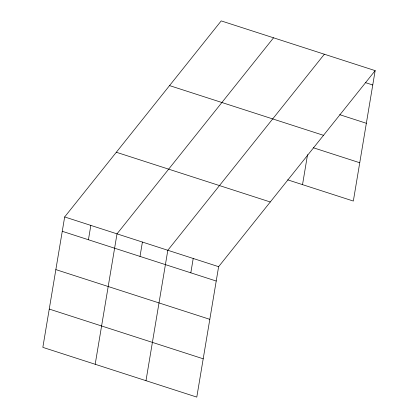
<?xml version="1.0" encoding="UTF-8"?>
<svg xmlns="http://www.w3.org/2000/svg" width="418" height="418" viewBox="0 0 418 418"><rect width="100%" height="100%" fill="white"/><g stroke="black" fill="none" stroke-linecap="round" stroke-linejoin="round"><path stroke-width="0.63" d="M64.665 216.947L42.84 347.368L196.794 397.1L218.619 266.679L375.16 70.632L221.206 20.9L64.665 216.947L218.619 266.679M88.433 239.754L90.837 225.401M95.184 364.277L117.009 233.855L273.55 37.808M140.009 256.412L142.413 242.059M145.992 380.688L167.817 250.267L324.358 54.22M190.817 272.823L193.22 258.47M302.527 184.641L307.549 154.639M375.16 70.632L353.335 201.053L287.662 179.839M365.327 82.581L372.757 84.985M339.709 114.678L366.351 123.284M169.546 85.596L323.501 135.327M313.275 147.742L359.746 162.748M116.324 152.251L270.279 201.983M62.261 231.3L216.221 281.032M55.85 269.605L209.81 319.331M49.251 309.069L203.205 358.796"/></g></svg>
